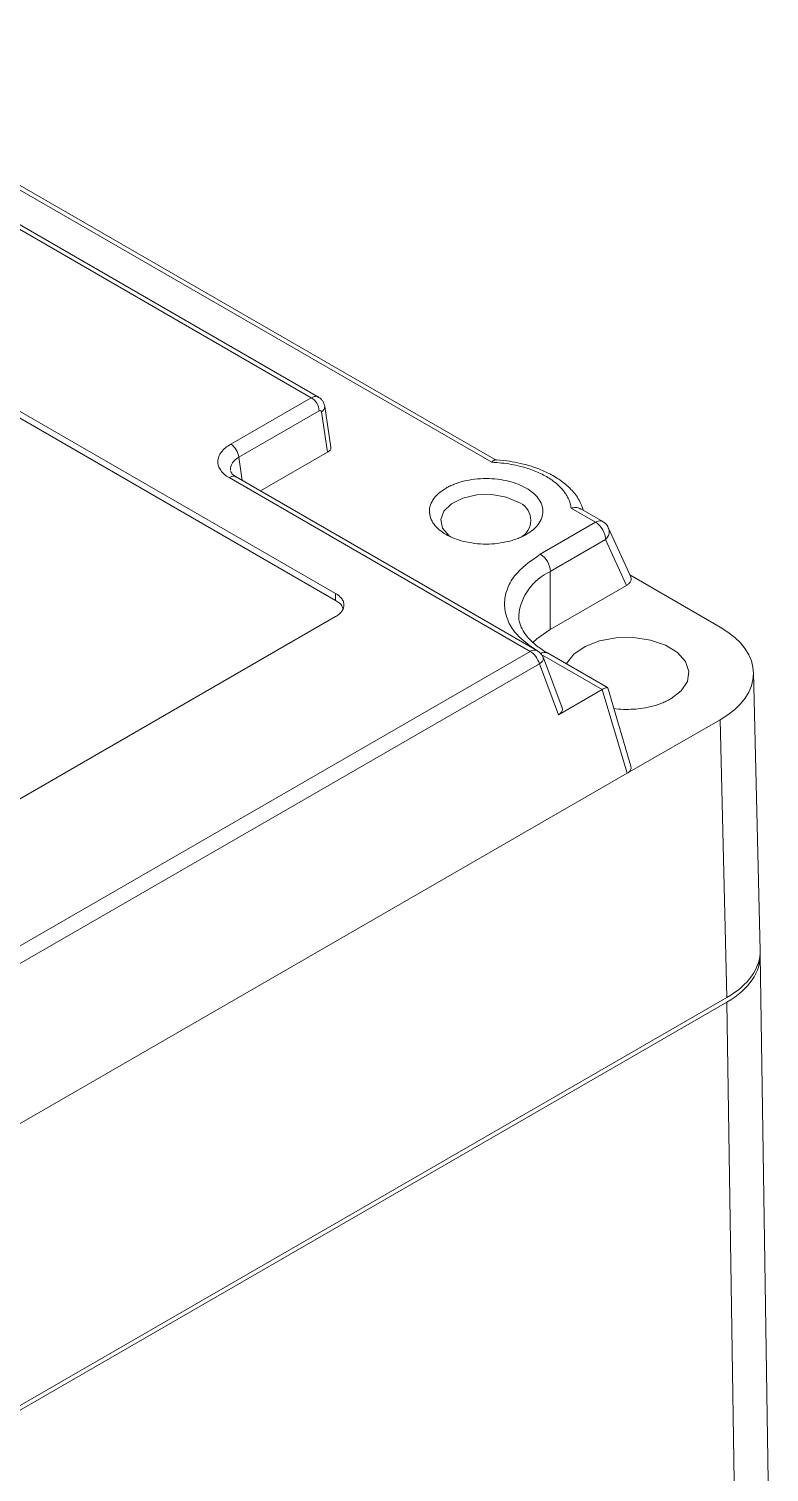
# Model space of a CAD drawing. Header units: millimetres. Extents: x 0 to 297, y 0 to 210.
# Drawn here: x 196.05 to 209.09, y 102.09 to 127.53 of the extents above; entities that cross this region are included whole.
import ezdxf

# ---------------------------------------------------------------- set-up
doc = ezdxf.new("R2010")
doc.units = ezdxf.units.MM

msp = doc.modelspace()

# ---------------------------------------------------------------- linework, layer by layer
at = {"color": 7, "linetype": 'Continuous', "lineweight": 15}
for p, q in [((204.202, 119.892), (190.963, 127.535)), ((204.282, 119.931), (191.133, 127.521)), ((201.022, 121.031), (191.41, 126.58)), ((201.152, 121.041), (191.533, 126.594)), ((190.845, 123.702), (201.451, 117.579)), ((201.451, 117.457), (190.845, 123.58)), ((199.603, 120.212), (201.022, 121.031)), ((199.744, 119.981), (201.163, 120.801)), ((201.201, 120.782), (201.309, 120.07)), ((201.367, 120.159), (201.258, 120.879)), ((199.744, 119.981), (199.806, 119.572)), ((201.309, 120.07), (200.127, 119.387)), ((204.879, 116.559), (199.574, 119.622)), ((205.006, 116.571), (199.697, 119.636)), ((206.032, 118.836), (205.6, 119.085)), ((206.158, 118.847), (205.77, 119.072)), ((206.13, 118.858), (206.156, 118.846)), ((205.058, 118.273), (206.032, 118.836)), ((206.65, 117.871), (206.256, 118.743)), ((205.234, 117.967), (206.209, 118.529)), ((206.209, 118.529), (206.575, 117.72)), ((205.234, 117.967), (205.234, 116.946)), ((206.634, 117.906), (208.227, 116.987)), ((201.451, 117.457), (201.451, 117.579)), ((206.575, 117.72), (205.234, 116.946)), ((201.451, 117.171), (194.38, 113.089)), ((195.44, 111.11), (204.879, 116.559)), ((195.603, 110.89), (205.042, 116.339)), ((205.042, 116.339), (205.378, 115.441)), ((206.15, 115.887), (205.058, 116.518)), ((205.442, 115.563), (205.113, 116.443)), ((206.24, 115.92), (205.183, 116.53)), ((208.931, 111.287), (208.813, 116.187)), ((206.15, 115.887), (205.378, 115.441)), ((206.591, 114.409), (206.15, 115.887)), ((206.654, 114.534), (206.245, 115.914)), ((206.391, 115.545), (206.353, 115.549)), ((206.591, 114.409), (208.227, 115.354)), ((208.227, 115.354), (208.346, 110.455)), ((206.591, 114.409), (195.486, 107.999)), ((209.089, 100.748), (208.931, 111.2)), ((208.346, 110.455), (193.85, 102.087)), ((208.346, 110.373), (193.85, 102.005)), ((208.346, 110.373), (208.504, 99.921))]:
    msp.add_line(p, q, dxfattribs=at)
at = {"color": 7, "linetype": 'Continuous', "lineweight": 15, "flags": 128}
for points in [[(204.669, 119.191), (204.454, 119.28), (204.202, 119.323), (203.939, 119.317), (203.693, 119.262), (203.493, 119.163), (203.358, 119.033), (203.304, 118.884), (203.336, 118.733), (203.452, 118.596), (203.474, 118.579)], [(205.234, 116.946), (204.998, 116.78), (204.922, 116.709)], [(205.516, 116.337), (205.521, 116.347), (205.647, 116.509), (205.846, 116.645), (206.102, 116.743), (206.395, 116.797), (206.702, 116.801), (207, 116.757), (207.264, 116.667), (207.475, 116.538), (207.616, 116.38), (207.676, 116.206), (207.65, 116.029), (207.541, 115.863), (207.356, 115.721), (207.356, 115.721)]]:
    msp.add_lwpolyline(points, dxfattribs=at)
at = {"color": 7, "linetype": 'Continuous', "lineweight": 15}
for centre, radius, start, end in [((200.854, 120.77), 0.311, 5.689, 57.1992), ((201.152, 120.876), 0.106, 297.6955, 1.7128), ((199.435, 119.951), 0.311, 5.689, 57.1992), ((204.547, 118.87), 0.343, 305.5613, 69.3098), ((206.111, 118.714), 0.145, 82.5225, 123.0495), ((204.851, 117.949), 0.384, 2.6055, 57.3945), ((205.629, 117.096), 0.956, 114.3879, 174.1526), ((204.953, 116.453), 0.13, 69.6134, 125.0005), ((205.131, 116.415), 0.126, 65.6925, 125.618)]:
    msp.add_arc(centre, radius, start, end, dxfattribs=at)
for centre, ratio, start_param, end_param in [((206.813, 116.17), 0.577175, 5.497885, 7.068486), ((206.931, 111.271), 0.577175, 5.497885, 6.297143), ((206.931, 111.19), 0.577244, 5.497825, 6.318063)]:
    msp.add_ellipse(centre, major_axis=(2, 0), ratio=ratio, start_param=start_param, end_param=end_param, dxfattribs=at)
for points, knots in [([(201.022, 121.031), (201.04, 121.039), (201.078, 121.057), (201.123, 121.059), (201.143, 121.042), (201.149, 121.037)], [0, 0, 0, 0, 0.371486, 0.801566, 1, 1, 1, 1]), ([(201.258, 120.879), (201.254, 120.897), (201.246, 120.932), (201.219, 120.981), (201.181, 121.023), (201.149, 121.042), (201.133, 121.051)], [0, 0, 0, 0, 0.239279, 0.488993, 0.744224, 1, 1, 1, 1]), ([(199.574, 119.622), (199.558, 119.631), (199.528, 119.65), (199.488, 119.682), (199.454, 119.715), (199.416, 119.764), (199.383, 119.829), (199.371, 119.911), (199.388, 119.994), (199.433, 120.073), (199.504, 120.148), (199.57, 120.19), (199.603, 120.212)], [0, 0, 0, 0, 0.058904, 0.117778, 0.177243, 0.237903, 0.361768, 0.486687, 0.612925, 0.740288, 0.868318, 1, 1, 1, 1]), ([(201.364, 120.161), (201.366, 120.158), (201.372, 120.14), (201.358, 120.105), (201.325, 120.082), (201.309, 120.07)], [0, 0, 0, 0, 0.099083, 0.548206, 1, 1, 1, 1]), ([(204.202, 119.892), (204.214, 119.905), (204.236, 119.928), (204.258, 119.939), (204.266, 119.935), (204.266, 119.935)], [0, 0, 0, 0, 0.545716, 0.974587, 1, 1, 1, 1]), ([(205.6, 119.085), (205.597, 119.105), (205.591, 119.145), (205.573, 119.205), (205.548, 119.263), (205.516, 119.32), (205.456, 119.407), (205.349, 119.52), (205.17, 119.644), (204.955, 119.747), (204.74, 119.816), (204.544, 119.858), (204.375, 119.882), (204.26, 119.889), (204.202, 119.892)], [0, 0, 0, 0, 0.048558, 0.096783, 0.14491, 0.193176, 0.241815, 0.370804, 0.500041, 0.62903, 0.758267, 0.838972, 0.919183, 1, 1, 1, 1]), ([(205.816, 119.045), (205.794, 119.106), (205.747, 119.24), (205.605, 119.418), (205.419, 119.577), (205.193, 119.711), (204.953, 119.809), (204.721, 119.874), (204.506, 119.913), (204.358, 119.932), (204.274, 119.934), (204.266, 119.935)], [0, 0, 0, 0, 0.121462, 0.263585, 0.403673, 0.536891, 0.683737, 0.794019, 0.884261, 0.989958, 1, 1, 1, 1]), ([(199.574, 119.622), (199.595, 119.631), (199.638, 119.65), (199.682, 119.649), (199.696, 119.635), (199.698, 119.633)], [0, 0, 0, 0, 0.472475, 0.944949, 1, 1, 1, 1]), ([(199.699, 119.634), (199.673, 119.651), (199.621, 119.684), (199.608, 119.721), (199.602, 119.738)], [0, 0, 0, 0, 0.513684, 1, 1, 1, 1]), ([(204.81, 118.62), (204.787, 118.607), (204.742, 118.582), (204.666, 118.55), (204.586, 118.522), (204.468, 118.488), (204.307, 118.459), (204.103, 118.447), (203.899, 118.459), (203.649, 118.505), (203.379, 118.61), (203.196, 118.766), (203.117, 118.91), (203.096, 119.028), (203.116, 119.146), (203.178, 119.256), (203.27, 119.355), (203.354, 119.409), (203.396, 119.436)], [0, 0, 0, 0, 0.0301662, 0.0600835, 0.0900217, 0.1202503, 0.1852247, 0.25037, 0.3153444, 0.3804898, 0.5000653, 0.6196409, 0.6846152, 0.7497605, 0.814735, 0.8798803, 0.9398985, 1, 1, 1, 1]), ([(203.396, 119.436), (203.419, 119.449), (203.464, 119.474), (203.54, 119.506), (203.62, 119.535), (203.738, 119.568), (203.899, 119.598), (204.103, 119.609), (204.307, 119.598), (204.557, 119.552), (204.827, 119.446), (205.01, 119.29), (205.089, 119.146), (205.11, 119.028), (205.09, 118.91), (205.028, 118.8), (204.936, 118.701), (204.852, 118.647), (204.81, 118.62)], [0, 0, 0, 0, 0.030166, 0.060083, 0.090022, 0.12025, 0.185225, 0.25037, 0.315344, 0.38049, 0.500065, 0.619641, 0.684615, 0.749761, 0.814735, 0.87988, 0.939898, 1, 1, 1, 1]), ([(205.768, 119.069), (205.758, 119.075), (205.733, 119.091), (205.674, 119.099), (205.626, 119.09), (205.6, 119.085)], [0, 0, 0, 0, 0.2329, 0.570328, 1, 1, 1, 1]), ([(206.257, 118.733), (206.254, 118.741), (206.242, 118.778), (206.197, 118.825), (206.152, 118.85), (206.132, 118.861)], [0, 0, 0, 0, 0.144142, 0.626449, 1, 1, 1, 1]), ([(206.209, 118.529), (206.209, 118.583), (206.19, 118.647), (206.124, 118.76), (206.078, 118.809), (206.032, 118.836)], [0, 0, 0, 0, 0.5, 0.5, 1, 1, 1, 1]), ([(206.256, 118.733), (206.263, 118.716), (206.28, 118.676), (206.264, 118.601), (206.227, 118.553), (206.209, 118.529)], [0, 0, 0, 0, 0.268444, 0.634223, 1, 1, 1, 1]), ([(204.972, 116.59), (204.835, 116.69), (204.605, 116.856), (204.459, 117.142), (204.413, 117.395), (204.458, 117.648), (204.623, 117.962), (204.887, 118.151), (205.058, 118.273)], [0, 0, 0, 0, 0.203565, 0.339906, 0.476414, 0.612755, 0.749262, 1, 1, 1, 1]), ([(206.575, 117.72), (206.589, 117.73), (206.617, 117.748), (206.648, 117.785), (206.66, 117.822), (206.658, 117.854), (206.651, 117.867), (206.649, 117.87)], [0, 0, 0, 0, 0.233577, 0.436366, 0.748802, 0.930797, 1, 1, 1, 1]), ([(201.451, 117.579), (201.466, 117.57), (201.494, 117.553), (201.529, 117.522), (201.564, 117.484), (201.591, 117.434), (201.601, 117.376), (201.591, 117.316), (201.561, 117.261), (201.515, 117.212), (201.473, 117.185), (201.451, 117.171)], [0, 0, 0, 0, 0.079597, 0.159223, 0.240129, 0.368602, 0.500069, 0.628543, 0.760011, 0.879282, 1, 1, 1, 1]), ([(201.577, 117.314), (201.573, 117.331), (201.56, 117.385), (201.496, 117.427), (201.451, 117.457)], [0, 0, 0, 0, 0.308236, 1, 1, 1, 1]), ([(205.183, 116.53), (205.125, 116.566), (205.007, 116.64), (204.872, 116.763), (204.767, 116.892), (204.703, 117.026), (204.673, 117.125), (204.681, 117.182), (204.683, 117.193)], [0, 0, 0, 0, 0.176257, 0.357062, 0.541533, 0.734909, 0.949695, 1, 1, 1, 1]), ([(205.042, 116.339), (205.029, 116.384), (205.006, 116.429), (204.948, 116.507), (204.914, 116.539), (204.879, 116.559)], [0, 0, 0, 0, 0.5, 0.5, 1, 1, 1, 1]), ([(205.11, 116.441), (205.108, 116.45), (205.098, 116.489), (205.057, 116.537), (205.014, 116.564), (204.999, 116.575)], [0, 0, 0, 0, 0.147368, 0.677563, 1, 1, 1, 1]), ([(205.109, 116.441), (205.112, 116.437), (205.12, 116.422), (205.1, 116.385), (205.061, 116.355), (205.042, 116.339)], [0, 0, 0, 0, 0.182523, 0.59126, 1, 1, 1, 1]), ([(206.15, 115.887), (206.16, 115.893), (206.181, 115.904), (206.207, 115.916), (206.227, 115.921), (206.241, 115.922), (206.241, 115.915), (206.241, 115.912)], [0, 0, 0, 0, 0.1866926, 0.3809126, 0.5851138, 0.8014157, 1, 1, 1, 1]), ([(205.436, 115.567), (205.44, 115.559), (205.449, 115.542), (205.445, 115.515), (205.433, 115.488), (205.411, 115.462), (205.389, 115.448), (205.378, 115.441)], [0, 0, 0, 0, 0.1748486, 0.3860433, 0.5874328, 0.7888165, 1, 1, 1, 1]), ([(207.356, 115.721), (207.33, 115.707), (207.279, 115.679), (207.195, 115.643), (207.105, 115.612), (207.01, 115.586), (206.889, 115.56), (206.741, 115.54), (206.565, 115.532), (206.449, 115.54), (206.391, 115.545)], [0, 0, 0, 0, 0.100882, 0.20041, 0.29951, 0.39912, 0.500161, 0.667386, 0.832553, 1, 1, 1, 1]), ([(206.591, 114.409), (206.601, 114.416), (206.621, 114.429), (206.643, 114.454), (206.656, 114.482), (206.661, 114.509), (206.654, 114.526), (206.651, 114.533)], [0, 0, 0, 0, 0.197055, 0.401496, 0.614429, 0.83684, 1, 1, 1, 1])]:
    msp.add_open_spline(points, degree=3, knots=knots, dxfattribs=at)
for points in [[(201.163, 120.801), (201.181, 120.811), (201.198, 120.802), (201.201, 120.782)], [(199.6, 119.754), (199.594, 119.84), (199.646, 119.929), (199.744, 119.981)]]:
    msp.add_open_spline(points, degree=3, dxfattribs=at)

doc.saveas('drawing.dxf')
